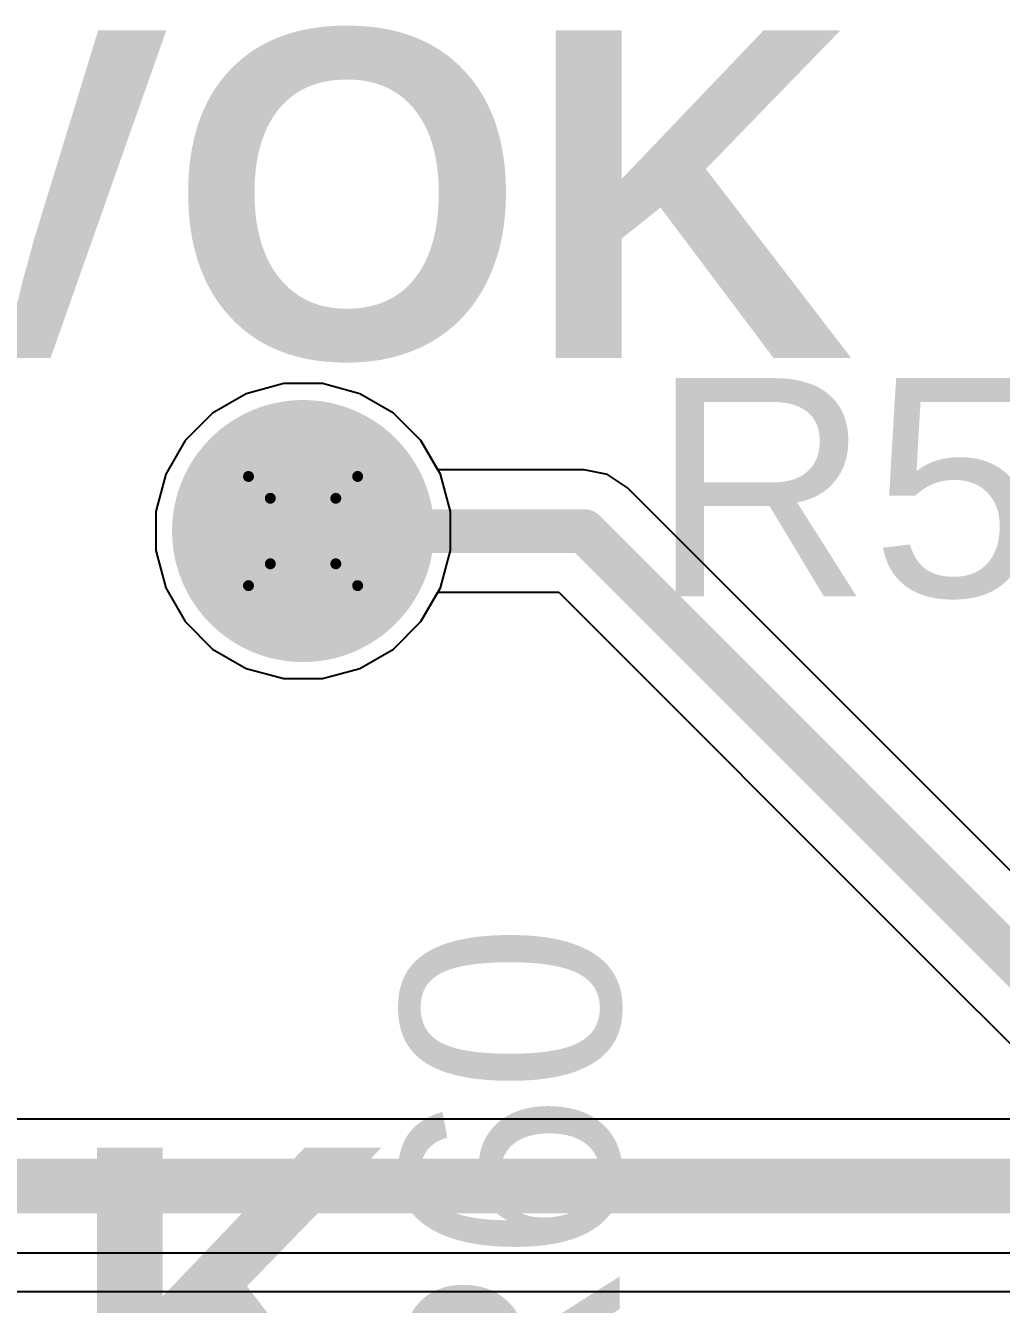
# Model space of a CAD drawing. Header units: inches. Extents: x 0 to 13.9, y -0.2 to 3.4.
# Drawn here: x 0.5362 to 0.715, y 2.7603 to 2.9946 of the extents above; entities that cross this region are included whole.
import ezdxf

# ---------------------------------------------------------------- set-up
doc = ezdxf.new("R2010")
doc.units = ezdxf.units.IN
doc.header["$MEASUREMENT"] = 0
for name, color, linetype in [('Bottom Layer', 5, 'Continuous'), ('Bottom Solder', 6, 'Continuous'), ('Drill Drawing', 1, 'Continuous'), ('Layer 1', 16, 'Continuous'), ('Layer 2', 76, 'Continuous'), ('Multi-Layer', 9, 'Continuous'), ('Pad Holes', 156, 'Continuous'), ('Top Layer', 1, 'Continuous'), ('Top Overlay', 2, 'Continuous'), ('Top Solder', 216, 'Continuous')]:
    doc.layers.add(name, color=color, linetype=linetype)
doc.styles.add('Arial', font='', dxfattribs={"height": 0.2})
doc.styles.add('Arial_Bold', font='', dxfattribs={"height": 0.2})
doc.styles.get('Arial').set_extended_font_data('Arial')
doc.styles.get('Arial_Bold').set_extended_font_data('Arial', bold=True)

msp = doc.modelspace()

# ---------------------------------------------------------------- hatches: boundary and pattern name
at = {"layer": 'Bottom Layer'}
h = msp.add_hatch(color=5, dxfattribs=at)
edge = h.paths.add_edge_path()
edge.add_arc((0.587, 2.902), 0.02, 0, 360)
at = {"layer": 'Bottom Solder'}
h = msp.add_hatch(color=6, dxfattribs=at)
edge = h.paths.add_edge_path()
edge.add_arc((0.587, 2.902), 0.024, 0, 360)
at = {"layer": 'Layer 1'}
h = msp.add_hatch(color=16, dxfattribs=at)
edge = h.paths.add_edge_path()
edge.add_arc((0.587, 2.902), 0.02, 0, 360)
at = {"layer": 'Layer 2'}
h = msp.add_hatch(color=76, dxfattribs=at)
edge = h.paths.add_edge_path()
edge.add_arc((0.587, 2.902), 0.02, 0, 360)
at = {"layer": 'Multi-Layer'}
h = msp.add_hatch(color=9, dxfattribs=at)
edge = h.paths.add_edge_path()
edge.add_arc((0.587, 2.902), 0.02, 0, 360)
at = {"layer": 'Pad Holes'}
h = msp.add_hatch(color=7, dxfattribs=at)
edge = h.paths.add_edge_path()
edge.add_arc((0.587, 2.902), 0.01, 0, 360)
at = {"layer": 'Top Layer'}
h = msp.add_hatch(color=1, dxfattribs=at)
edge = h.paths.add_edge_path()
edge.add_arc((0.587, 2.902), 0.02, 0, 360)
at = {"layer": 'Top Solder'}
h = msp.add_hatch(color=216, dxfattribs=at)
edge = h.paths.add_edge_path()
edge.add_arc((0.587, 2.902), 0.024, 0, 360)

# ---------------------------------------------------------------- linework, layer by layer
at = {"layer": 'Bottom Layer'}
for p, q in [((0.58345, 2.929), (0.57658, 2.92716)), ((0.59055, 2.929), (0.58345, 2.929)), ((0.59742, 2.92716), (0.59055, 2.929)), ((0.57658, 2.92716), (0.57042, 2.92361)), ((0.60358, 2.92361), (0.59742, 2.92716)), ((0.57042, 2.92361), (0.56539, 2.91858)), ((0.60861, 2.91858), (0.60358, 2.92361)), ((0.56539, 2.91858), (0.56184, 2.91242)), ((0.61216, 2.91242), (0.60861, 2.91858)), ((0.56184, 2.91242), (0.56, 2.90555)), ((0.614, 2.90555), (0.61216, 2.91242)), ((0.56, 2.90555), (0.56, 2.89845)), ((0.614, 2.89845), (0.614, 2.90555)), ((0.56, 2.89845), (0.56184, 2.89158)), ((0.61216, 2.89158), (0.614, 2.89845)), ((0.56184, 2.89158), (0.56539, 2.88542)), ((0.60861, 2.88542), (0.61216, 2.89158)), ((0.56539, 2.88542), (0.57042, 2.88039)), ((0.60358, 2.88039), (0.60861, 2.88542)), ((0.57042, 2.88039), (0.57658, 2.87684)), ((0.59742, 2.87684), (0.60358, 2.88039)), ((0.57658, 2.87684), (0.58345, 2.875)), ((0.58345, 2.875), (0.59055, 2.875)), ((0.59055, 2.875), (0.59742, 2.87684))]:
    msp.add_line(p, q, dxfattribs=at)
at = {"layer": 'Drill Drawing'}
for points in [[(0.577, 2.912, 0.002, 0.002, 0), (0.597, 2.912, 0.002, 0.002, 0)], [(0.577, 2.892, 0.002, 0.002, 0), (0.577, 2.912, 0.002, 0.002, 0)], [(0.597, 2.892, 0.002, 0.002, 0), (0.597, 2.912, 0.002, 0.002, 0)], [(0.581, 2.908, 0.002, 0.002, 0), (0.593, 2.908, 0.002, 0.002, 0)], [(0.581, 2.896, 0.002, 0.002, 0), (0.581, 2.908, 0.002, 0.002, 0)], [(0.593, 2.896, 0.002, 0.002, 0), (0.593, 2.908, 0.002, 0.002, 0)], [(0.581, 2.896, 0.002, 0.002, 0), (0.593, 2.896, 0.002, 0.002, 0)], [(0.577, 2.892, 0.002, 0.002, 0), (0.597, 2.892, 0.002, 0.002, 0)]]:
    msp.add_lwpolyline(points, format="xyseb", dxfattribs=at)
for points in [[(0.5765, 2.912, 0.001, 0.001, 1), (0.5775, 2.912, 0.001, 0.001, 1)], [(0.5765, 2.912, 0.001, 0.001, 1), (0.5775, 2.912, 0.001, 0.001, 1)], [(0.5965, 2.912, 0.001, 0.001, 1), (0.5975, 2.912, 0.001, 0.001, 1)], [(0.5965, 2.912, 0.001, 0.001, 1), (0.5975, 2.912, 0.001, 0.001, 1)], [(0.5805, 2.908, 0.001, 0.001, 1), (0.5815, 2.908, 0.001, 0.001, 1)], [(0.5805, 2.908, 0.001, 0.001, 1), (0.5815, 2.908, 0.001, 0.001, 1)], [(0.5925, 2.908, 0.001, 0.001, 1), (0.5935, 2.908, 0.001, 0.001, 1)], [(0.5925, 2.908, 0.001, 0.001, 1), (0.5935, 2.908, 0.001, 0.001, 1)], [(0.5805, 2.896, 0.001, 0.001, 1), (0.5815, 2.896, 0.001, 0.001, 1)], [(0.5805, 2.896, 0.001, 0.001, 1), (0.5815, 2.896, 0.001, 0.001, 1)], [(0.5925, 2.896, 0.001, 0.001, 1), (0.5935, 2.896, 0.001, 0.001, 1)], [(0.5925, 2.896, 0.001, 0.001, 1), (0.5935, 2.896, 0.001, 0.001, 1)], [(0.5765, 2.892, 0.001, 0.001, 1), (0.5775, 2.892, 0.001, 0.001, 1)], [(0.5765, 2.892, 0.001, 0.001, 1), (0.5775, 2.892, 0.001, 0.001, 1)], [(0.5965, 2.892, 0.001, 0.001, 1), (0.5975, 2.892, 0.001, 0.001, 1)], [(0.5965, 2.892, 0.001, 0.001, 1), (0.5975, 2.892, 0.001, 0.001, 1)]]:
    msp.add_lwpolyline(points, format="xyseb", close=True, dxfattribs=at)
at = {"layer": 'Layer 1'}
for p, q in [((0.58345, 2.929), (0.57658, 2.92716)), ((0.59055, 2.929), (0.58345, 2.929)), ((0.59742, 2.92716), (0.59055, 2.929)), ((0.57658, 2.92716), (0.57042, 2.92361)), ((0.60358, 2.92361), (0.59742, 2.92716)), ((0.57042, 2.92361), (0.56539, 2.91858)), ((0.60861, 2.91858), (0.60358, 2.92361)), ((0.56539, 2.91858), (0.56184, 2.91242)), ((0.61216, 2.91242), (0.60861, 2.91858)), ((0.56184, 2.91242), (0.56, 2.90555)), ((0.614, 2.90555), (0.61216, 2.91242)), ((0.56, 2.90555), (0.56, 2.89845)), ((0.614, 2.89845), (0.614, 2.90555)), ((0.56, 2.89845), (0.56184, 2.89158)), ((0.61216, 2.89158), (0.614, 2.89845)), ((0.56184, 2.89158), (0.56539, 2.88542)), ((0.60861, 2.88542), (0.61216, 2.89158)), ((0.56539, 2.88542), (0.57042, 2.88039)), ((0.60358, 2.88039), (0.60861, 2.88542)), ((0.57042, 2.88039), (0.57658, 2.87684)), ((0.59742, 2.87684), (0.60358, 2.88039)), ((0.57658, 2.87684), (0.58345, 2.875)), ((0.58345, 2.875), (0.59055, 2.875)), ((0.59055, 2.875), (0.59742, 2.87684)), ((1.09809, 2.79424), (0.39407, 2.79424)), ((0.389, 2.76976), (2.07193, 2.76976))]:
    msp.add_line(p, q, dxfattribs=at)
msp.add_lwpolyline([(0.389, 2.782, 0.01, 0.01, 0), (2.077, 2.782, 0.01, 0.01, 0)], format="xyseb", dxfattribs=at)
at = {"layer": 'Layer 2'}
for p, q in [((0.58345, 2.929), (0.57658, 2.92716)), ((0.59055, 2.929), (0.58345, 2.929)), ((0.59742, 2.92716), (0.59055, 2.929)), ((0.57658, 2.92716), (0.57042, 2.92361)), ((0.60358, 2.92361), (0.59742, 2.92716)), ((0.57042, 2.92361), (0.56539, 2.91858)), ((0.60861, 2.91858), (0.60358, 2.92361)), ((0.56539, 2.91858), (0.56184, 2.91242)), ((0.61216, 2.91242), (0.60861, 2.91858)), ((0.56184, 2.91242), (0.56, 2.90555)), ((0.614, 2.90555), (0.61216, 2.91242)), ((0.56, 2.90555), (0.56, 2.89845)), ((0.614, 2.89845), (0.614, 2.90555)), ((0.56, 2.89845), (0.56184, 2.89158)), ((0.61216, 2.89158), (0.614, 2.89845)), ((0.56184, 2.89158), (0.56539, 2.88542)), ((0.60861, 2.88542), (0.61216, 2.89158)), ((0.56539, 2.88542), (0.57042, 2.88039)), ((0.60358, 2.88039), (0.60861, 2.88542)), ((0.57042, 2.88039), (0.57658, 2.87684)), ((0.59742, 2.87684), (0.60358, 2.88039)), ((0.57658, 2.87684), (0.58345, 2.875)), ((0.58345, 2.875), (0.59055, 2.875)), ((0.59055, 2.875), (0.59742, 2.87684)), ((1.34286, 2.76264), (0.3995, 2.76264))]:
    msp.add_line(p, q, dxfattribs=at)
at = {"layer": 'Top Layer'}
for p, q in [((0.58345, 2.929), (0.57658, 2.92716)), ((0.59055, 2.929), (0.58345, 2.929)), ((0.59742, 2.92716), (0.59055, 2.929)), ((0.57658, 2.92716), (0.57042, 2.92361)), ((0.60358, 2.92361), (0.59742, 2.92716)), ((0.57042, 2.92361), (0.56539, 2.91858)), ((0.60861, 2.91858), (0.60358, 2.92361)), ((0.56539, 2.91858), (0.56184, 2.91242)), ((0.6117, 2.91322), (0.60861, 2.91858)), ((0.56184, 2.91242), (0.56, 2.90555)), ((0.63852, 2.91322), (0.6117, 2.91322)), ((0.64281, 2.91236), (0.63852, 2.91322)), ((0.63852, 2.91322), (0.63852, 2.91322)), ((0.64645, 2.90993), (0.64281, 2.91236)), ((0.71693, 2.83945), (0.64645, 2.90993)), ((0.56, 2.90555), (0.56, 2.89845)), ((0.56, 2.89845), (0.56184, 2.89158)), ((0.56184, 2.89158), (0.56539, 2.88542)), ((0.60861, 2.88542), (0.6117, 2.89078)), ((0.6117, 2.89078), (0.63388, 2.89078)), ((0.63388, 2.89078), (0.70107, 2.82359)), ((0.56539, 2.88542), (0.57042, 2.88039)), ((0.60358, 2.88039), (0.60861, 2.88542)), ((0.57042, 2.88039), (0.57658, 2.87684)), ((0.59742, 2.87684), (0.60358, 2.88039)), ((0.57658, 2.87684), (0.58345, 2.875)), ((0.58345, 2.875), (0.59055, 2.875)), ((0.59055, 2.875), (0.59742, 2.87684)), ((0.70107, 2.82359), (0.70107, 2.82359)), ((0.70107, 2.82359), (0.79004, 2.73462))]:
    msp.add_line(p, q, dxfattribs=at)
for points in [[(0.587, 2.902, 0.008, 0.008, 0), (0.63852, 2.902, 0.008, 0.008, 0)], [(0.63852, 2.902, 0.008, 0.008, 0), (0.709, 2.83152, 0.008, 0.008, 0)], [(0.709, 2.83152, 0.008, 0.008, 0), (0.817, 2.72352, 0.008, 0.008, 0)]]:
    msp.add_lwpolyline(points, format="xyseb", dxfattribs=at)
for points in [[(0.585, 2.902, 0.004, 0.004, 1), (0.589, 2.902, 0.004, 0.004, 1)], [(0.63652, 2.902, 0.004, 0.004, 1), (0.64052, 2.902, 0.004, 0.004, 1)], [(0.63652, 2.902, 0.004, 0.004, 1), (0.64052, 2.902, 0.004, 0.004, 1)], [(0.707, 2.83152, 0.004, 0.004, 1), (0.711, 2.83152, 0.004, 0.004, 1)], [(0.707, 2.83152, 0.004, 0.004, 1), (0.711, 2.83152, 0.004, 0.004, 1)]]:
    msp.add_lwpolyline(points, format="xyseb", close=True, dxfattribs=at)

# ---------------------------------------------------------------- texts
at = {"layer": 'Top Overlay'}
for s, height, style, p in [('5VOK', 0.06, 'Arial_Bold', (0.46, 2.9337)), ('R57', 0.04, 'Arial', (0.65068, 2.89001)), ('SCLK', 0.06, 'Arial_Bold', (0.376, 2.72904))]:
    msp.add_text(s, height=height, dxfattribs=dict(at, style=style)).set_placement(p)
at = {"layer": 'Top Overlay', "style": 'Arial'}
msp.add_text('R60', height=0.04, rotation=90, dxfattribs=at).set_placement((0.64499, 2.72768))

doc.saveas('drawing.dxf')
